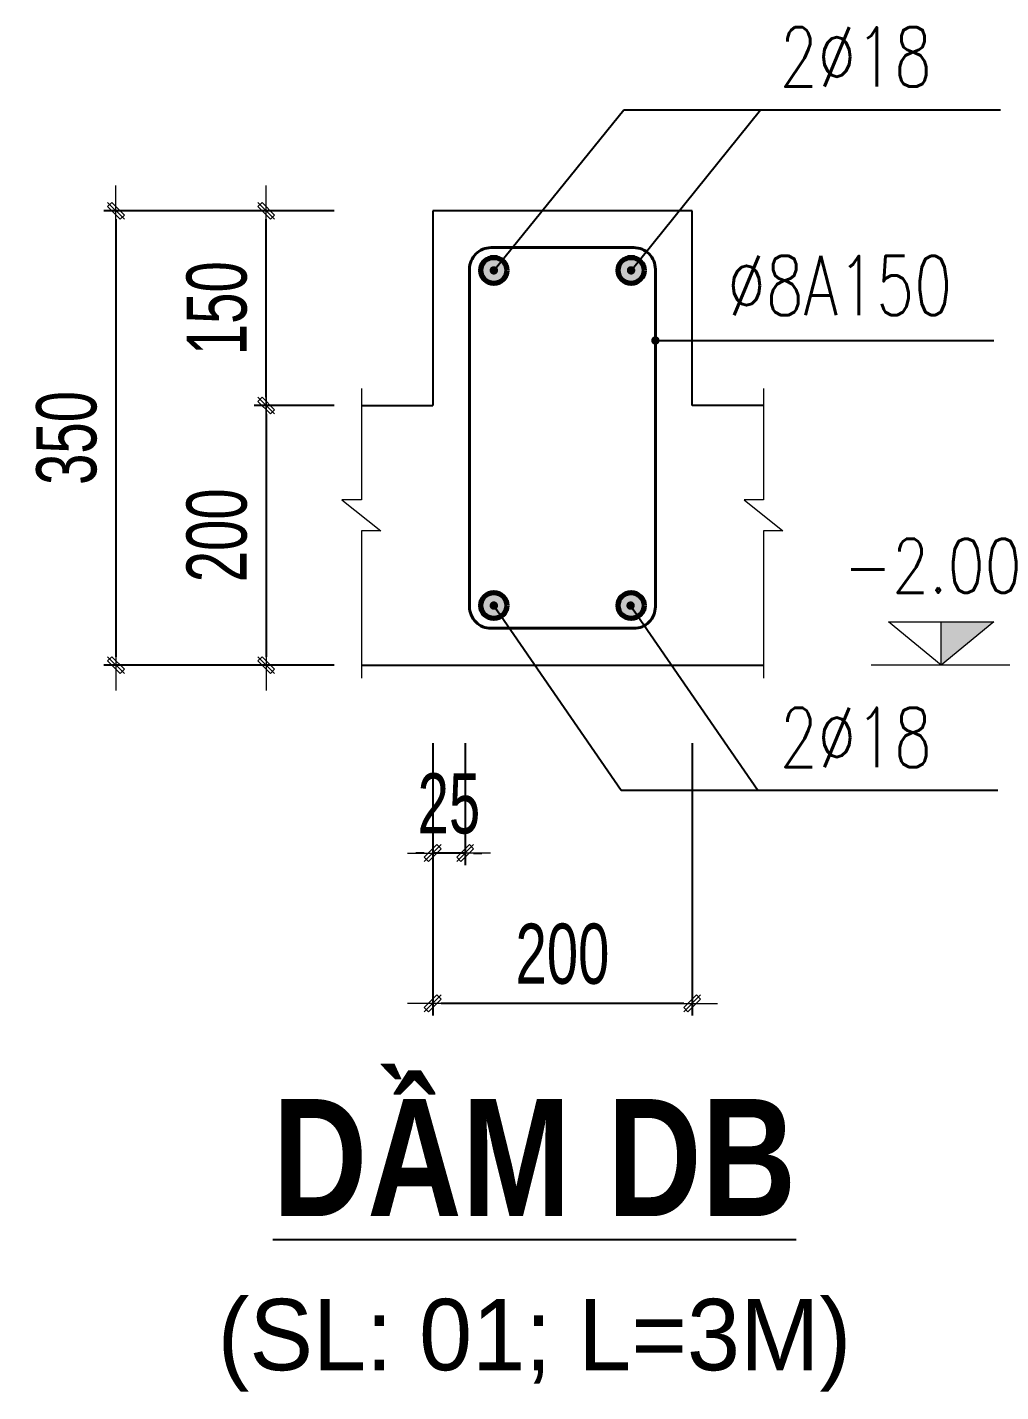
# Model space of a CAD drawing. Header units: millimetres. Extents: x 142758 to 365363, y -504867 to -415100.
# Drawn here: x 269310 to 271561, y -473829 to -470675 of the extents above; entities that cross this region are included whole.
import ezdxf
from ezdxf.enums import TextEntityAlignment as Align

# ---------------------------------------------------------------- set-up
doc = ezdxf.new("R2010")
doc.units = ezdxf.units.MM
doc.header["$LTSCALE"] = 20
doc.header["$MEASUREMENT"] = 0
doc.header["$PDMODE"] = 32
doc.layers.get('Defpoints').update_dxf_attribs({"color": 1})
for name, color, linetype, lineweight in [('EG Net dam3', 1, 'Continuous', 70), ('ISO', 153, 'Continuous', 13), ('LC Dim', 8, 'Continuous', 18), ('LC Net dam2', 6, 'Continuous', 40), ('LC Net manh', 16, 'Continuous', 5), ('LC Net thay', 7, 'Continuous', 25), ('LC Text1', 3, 'Continuous', 20), ('LC Text2', 7, 'Continuous', 25)]:
    doc.layers.add(name, color=color, linetype=linetype, lineweight=lineweight)
doc.styles.add('HOATBIF', font='hoatbif.shx', dxfattribs={"width": 0.7})
doc.styles.add('LC 1', font='VHAVANB.TTF')
doc.styles.add('LC 3', font='vnsimli.shx', dxfattribs={"width": 0.75})
doc.styles.add('LC3', font='VHARIALB.TTF', dxfattribs={"width": 0.8})
doc.styles.add('T1', font='Vnsimli.shx', dxfattribs={"width": 0.8})
doc.dimstyles.new('MONG', dxfattribs={"dimscale": 50, "dimtxt": 2.5, "dimasz": 0.35, "dimexe": 0.5, "dimexo": 0, "dimgap": 0.8, "dimtad": 1, "dimdec": 0, "dimzin": 0, "dimdsep": 46, "dimtxsty": 'HOATBIF', "dimblk1": 'DOT', "dimblk2": 'DOT', "dimsah": 1, "dimcen": -1, "dimdle": 1, "dimclrd": 256, "dimclre": 256, "dimclrt": 4, "dimadec": 3, "dimazin": 2, "dimtfac": 0.333333, "dimtdec": 0, "dimtix": 1, "dimtmove": 2, "dimatfit": 3, "dimldrblk": 'DOT', "dimfxl": 1, "dimtvp": 0.833333, "dimtolj": 1, "dimtzin": 0, "dimarcsym": 0})

# ---------------------------------------------------------------- blocks, each defined once
blk = doc.blocks.new('DOT')
at = {"layer": 'LC Dim'}
blk.add_line((-3, 0), (3, 0), dxfattribs=at)
at = {"layer": 'LC Dim', "color": 4}
blk.add_line((-1, -1), (1, 1), dxfattribs=at)
blk.add_lwpolyline([(0.5, 1), (-1, -0.5), (-0.5, -1), (1, 0.5)], close=True, dxfattribs=at)
blk = doc.blocks.new('*D242')
at = {"layer": 'Defpoints', "color": 0, "ltscale": 2, "transparency": 16777216}
for p in [(270247.5, -472330.2), (270847.5, -472330.2), (270247.5, -472931.7)]:
    blk.add_point(p, dxfattribs=at)
at = {"layer": 'LC Dim', "lineweight": -2, "ltscale": 2, "transparency": 16777216}
for p, q in [((270247.5, -472330.2), (270247.5, -472959.5)), ((270847.5, -472330.2), (270847.5, -472959.5)), ((270828, -472931.7), (270266.9, -472931.7))]:
    blk.add_line(p, q, dxfattribs=at)
at = {"layer": 'LC Dim', "lineweight": -2, "ltscale": 2, "transparency": 16777216, "xscale": 19.46, "yscale": 19.46, "zscale": 19.46, "rotation": 180}
blk.add_blockref('DOT', (270247.5, -472931.7), dxfattribs=at)
at = {"layer": 'LC Dim', "lineweight": -2, "ltscale": 2, "transparency": 16777216, "xscale": 19.46, "yscale": 19.46, "zscale": 19.46}
blk.add_blockref('DOT', (270847.5, -472931.7), dxfattribs=at)
at = {"layer": 'LC Dim', "color": 4, "ltscale": 2, "transparency": 16777216, "insert": (270547.5, -472817.8), "char_height": 139, "attachment_point": 5, "style": 'HOATBIF'}
blk.add_mtext('\\A1;200', dxfattribs=at)
blk = doc.blocks.new('_Dot')
at = {"color": 0, "linetype": 'ByBlock', "lineweight": -2}
blk.add_line((-0.5, 0), (-1, 0), dxfattribs=at)
at = {"color": 0, "linetype": 'ByBlock', "const_width": 0.5}
blk.add_lwpolyline([(-0.25, 0, 1), (0.25, 0, 1)], format="xyb", close=True, dxfattribs=at)
blk = doc.blocks.new('*D243')
at = {"layer": 'Defpoints', "color": 0, "ltscale": 2, "transparency": 16777216}
for p in [(270247.5, -472330.2), (270322.5, -472330.2), (270247.5, -472584.2)]:
    blk.add_point(p, dxfattribs=at)
at = {"layer": 'LC Dim', "lineweight": -2, "ltscale": 2, "transparency": 16777216}
for p, q in [((270247.5, -472330.2), (270247.5, -472612)), ((270322.5, -472330.2), (270322.5, -472612)), ((270228, -472584.2), (270208.6, -472584.2)), ((270322.5, -472584.2), (270247.5, -472584.2)), ((270341.9, -472584.2), (270361.4, -472584.2))]:
    blk.add_line(p, q, dxfattribs=at)
at = {"layer": 'LC Dim', "lineweight": -2, "ltscale": 2, "transparency": 16777216, "xscale": 19.46, "yscale": 19.46, "zscale": 19.46}
blk.add_blockref('DOT', (270247.5, -472584.2), dxfattribs=at)
at = {"layer": 'LC Dim', "lineweight": -2, "ltscale": 2, "transparency": 16777216, "xscale": 19.46, "yscale": 19.46, "zscale": 19.46, "rotation": 180}
blk.add_blockref('DOT', (270322.5, -472584.2), dxfattribs=at)
at = {"layer": 'LC Dim', "color": 4, "ltscale": 2, "transparency": 16777216, "insert": (270285, -472470.3), "char_height": 139, "attachment_point": 5, "style": 'HOATBIF'}
blk.add_mtext('\\A1;25', dxfattribs=at)
blk = doc.blocks.new('*D244')
at = {"layer": 'Defpoints', "color": 0, "ltscale": 2, "transparency": 16777216}
for p in [(270019.9, -471549.6), (269862.4, -472149.6), (270019.9, -472149.6)]:
    blk.add_point(p, dxfattribs=at)
at = {"layer": 'LC Dim', "lineweight": -2, "ltscale": 2, "transparency": 16777216}
for p, q in [((270019.9, -471549.6), (269834.6, -471549.6)), ((269862.4, -471569.1), (269862.4, -472130.2)), ((270019.9, -472149.6), (269834.6, -472149.6))]:
    blk.add_line(p, q, dxfattribs=at)
at = {"layer": 'LC Dim', "lineweight": -2, "ltscale": 2, "transparency": 16777216, "xscale": 19.46, "yscale": 19.46, "zscale": 19.46}
for p, rotation in [((269862.4, -471549.6), 90), ((269862.4, -472149.6), 270)]:
    blk.add_blockref('DOT', p, dxfattribs=dict(at, rotation=rotation))
at = {"layer": 'LC Dim', "color": 4, "ltscale": 2, "transparency": 16777216, "insert": (269748.5, -471849.6), "char_height": 139, "attachment_point": 5, "rotation": 90, "style": 'HOATBIF'}
blk.add_mtext('\\A1;200', dxfattribs=at)
blk = doc.blocks.new('*D245')
at = {"layer": 'Defpoints', "color": 0, "ltscale": 2, "transparency": 16777216}
for p in [(270019.9, -471099.4), (269514.9, -472149.6), (270019.9, -472149.6)]:
    blk.add_point(p, dxfattribs=at)
at = {"layer": 'LC Dim', "lineweight": -2, "ltscale": 2, "transparency": 16777216}
for p, q in [((270019.9, -471099.4), (269487.1, -471099.4)), ((269514.9, -471118.9), (269514.9, -472130.2)), ((270019.9, -472149.6), (269487.1, -472149.6))]:
    blk.add_line(p, q, dxfattribs=at)
at = {"layer": 'LC Dim', "lineweight": -2, "ltscale": 2, "transparency": 16777216, "xscale": 19.46, "yscale": 19.46, "zscale": 19.46}
for p, rotation in [((269514.9, -471099.4), 90), ((269514.9, -472149.6), 270)]:
    blk.add_blockref('DOT', p, dxfattribs=dict(at, rotation=rotation))
at = {"layer": 'LC Dim', "color": 4, "ltscale": 2, "transparency": 16777216, "insert": (269401, -471624.5), "char_height": 139, "attachment_point": 5, "rotation": 90, "style": 'HOATBIF'}
blk.add_mtext('\\A1;350', dxfattribs=at)
blk = doc.blocks.new('TIEUDE1')
at = {"layer": 'LC Text2', "color": 7, "style": 'LC 1'}
blk.add_attdef('TIªU§Ò', text='', height=5, dxfattribs=at).set_placement((0, 0), align=Align.BOTTOM_CENTER)
blk.add_attdef('TL', text='', height=3, dxfattribs=at).set_placement((0, -2), align=Align.TOP_CENTER)
blk = doc.blocks.new('Caodo1')
at = {"layer": 'LC Text1'}
blk.add_hatch(color=256, dxfattribs=at).paths.add_polyline_path([(0, 200.2), (0, 0), (243.4, 200.2)])
for p, q in [((0, 0), (0, 200.2)), ((323.6, 0), (-323.6, 0))]:
    blk.add_line(p, q, dxfattribs=at)
blk.add_lwpolyline([(-243.4, 200.2), (243.4, 200.2), (0, 0), (0, 0)], close=True, dxfattribs=at)
at = {"layer": 'LC Text1', "style": 'T1', "width": 0.8}
blk.add_attdef('%%P0,00', text='', height=250, dxfattribs=at).set_placement((-39, 459.5), align=Align.MIDDLE_CENTER)
blk = doc.blocks.new('*D246')
at = {"layer": 'Defpoints', "color": 0, "ltscale": 2, "transparency": 16777216}
for p in [(269862.4, -471099.4), (269927.3, -471099.4), (269927.3, -471549.6)]:
    blk.add_point(p, dxfattribs=at)
at = {"layer": 'LC Dim', "lineweight": -2, "ltscale": 2, "transparency": 16777216}
for p, q in [((269927.3, -471099.4), (269834.6, -471099.4)), ((269862.4, -471530.2), (269862.4, -471118.9)), ((269927.3, -471549.6), (269834.6, -471549.6))]:
    blk.add_line(p, q, dxfattribs=at)
at = {"layer": 'LC Dim', "lineweight": -2, "ltscale": 2, "transparency": 16777216, "xscale": 19.46, "yscale": 19.46, "zscale": 19.46}
for p, rotation in [((269862.4, -471099.4), 90), ((269862.4, -471549.6), 270)]:
    blk.add_blockref('DOT', p, dxfattribs=dict(at, rotation=rotation))
at = {"layer": 'LC Dim', "color": 4, "ltscale": 2, "transparency": 16777216, "insert": (269748.5, -471324.5), "char_height": 139, "attachment_point": 5, "rotation": 90, "style": 'HOATBIF'}
blk.add_mtext('\\A1;150', dxfattribs=at)

msp = doc.modelspace()

# ---------------------------------------------------------------- hatches: boundary and pattern name
at = {"layer": 'EG Net dam3'}
for points in [[(270418.8, -471237.1, -1), (270358.8, -471237.1, -1)], [(270676.2, -471237.1, 1), (270736.2, -471237.1, 1)], [(270418.8, -472012, 1), (270358.8, -472012, 1)], [(270676.2, -472012, -1), (270736.2, -472012, -1)]]:
    msp.add_hatch(color=256, dxfattribs=at).paths.add_polyline_path(points)

# ---------------------------------------------------------------- linework, layer by layer
for centre in [(270388.8, -471237.1), (270706.2, -471237.1), (270388.8, -472012), (270706.2, -472012)]:
    msp.add_circle(centre, 30, dxfattribs=at)
at = {"layer": 'ISO'}
msp.add_line((270753.2, -471399.2), (271545.3, -471399.2), dxfattribs=at)
at = {"layer": 'LC Net dam2'}
msp.add_lwpolyline([(270382.5, -472064.6), (270712.5, -472064.6, 0.414214), (270762.5, -472014.6), (270762.5, -471234.4, 0.414214), (270712.5, -471184.4), (270382.5, -471184.4, 0.414214), (270332.5, -471234.4), (270332.5, -472014.6, 0.414214)], format="xyb", close=True, dxfattribs=at)
at = {"layer": 'LC Net manh'}
for points in [[(270082.5, -471510.5), (270082.5, -471767.6), (270037.5, -471767.6), (270127.5, -471839.6), (270082.5, -471839.6), (270082.5, -472179.6)], [(271012.5, -471510.5), (271012.5, -471767.6), (270967.5, -471767.6), (271057.5, -471839.6), (271012.5, -471839.6), (271012.5, -472179.6)]]:
    msp.add_lwpolyline(points, dxfattribs=at)
at = {"layer": 'LC Net thay'}
for p, q in [((270247.5, -471099.4), (270247.5, -471549.6)), ((270847.5, -471099.4), (270247.5, -471099.4)), ((270847.5, -471549.6), (270847.5, -471099.4)), ((270082.5, -471549.6), (270247.5, -471549.6)), ((271012.5, -471549.6), (270847.5, -471549.6)), ((270082.5, -472149.6), (271012.5, -472149.6))]:
    msp.add_line(p, q, dxfattribs=at)

# ---------------------------------------------------------------- block references
at = {"layer": 'LC Text1'}
ref = msp.add_blockref('Caodo1', (271423.4, -472149.6), dxfattribs=dict(at, xscale=0.5, yscale=0.5, zscale=0.5))
ref.add_attrib('%%P0,00', '-2.00', dxfattribs={"layer": 'LC Text2', "color": 4, "height": 125, "style": 'T1', "width": 0.8}).set_placement((271403.9, -471919.9), align=Align.MIDDLE_CENTER)
at = {"layer": 'LC Text2'}
ref = msp.add_blockref('TIEUDE1', (270482.7, -473504.8), dxfattribs=dict(at, xscale=55.00000000010631, yscale=55.00000000010631, zscale=55.00000000010631))
ref.add_attrib('TIªU§Ò', '%%UdÇm dB', dxfattribs={"color": 7, "height": 270.84, "style": 'LC3', "width": 0.8}).set_placement((270482.7, -473504.8), align=Align.BOTTOM_CENTER)
ref.add_attrib('TL', '(SL: 01; L=3M)', dxfattribs={"color": 7, "height": 165, "style": 'LC 1'}).set_placement((270482.7, -473614.8), align=Align.TOP_CENTER)

# ---------------------------------------------------------------- texts
at = {"layer": 'LC Text2', "linetype": 'ByBlock', "style": 'LC 3', "width": 0.75}
for s, p in [('2%%C18', (271050, -470812.1)), ('%%C8A150', (270929.4, -471340.5)), ('2%%C18', (271050, -472385.3))]:
    msp.add_text(s, height=137, dxfattribs=at).set_placement(p)

# ---------------------------------------------------------------- dimensions: what is measured, and where the dimension line sits
at = {"layer": 'LC Dim', "ltscale": 2}
for base, p1, p2, angle, picture, middle in [((269514.9, -472149.6), (270019.9, -471099.4), (270019.9, -472149.6), 90, '*D245', (269401, -471624.5)), ((269862.4, -471099.4), (269927.3, -471549.6), (269927.3, -471099.4), 90, '*D246', (269748.5, -471324.5)), ((269862.4, -472149.6), (270019.9, -471549.6), (270019.9, -472149.6), 270, '*D244', (269748.5, -471849.6)), ((270247.5, -472584.2), (270322.5, -472330.2), (270247.5, -472330.2), 180, '*D243', (270285, -472470.3))]:
    dim = msp.add_linear_dim(base=base, p1=p1, p2=p2, angle=angle, dimstyle='MONG', override={"dimscale": 55.6, "dimlfac": 0.333333}, dxfattribs=at)
    dim.commit()
    dim.dimension.update_dxf_attribs({"geometry": picture, "text_midpoint": middle})
dim = msp.add_linear_dim(base=(270247.5, -472931.7), p1=(270847.5, -472330.2), p2=(270247.5, -472330.2), dimstyle='MONG', override={"dimscale": 55.6, "dimlfac": 0.333333}, dxfattribs=at)
dim.commit()
dim.dimension.update_dxf_attribs({"geometry": '*D242', "text_midpoint": (270547.5, -472817.8)})

# ---------------------------------------------------------------- leaders
for points in [[(270388.8, -471237.1), (270689.7, -470865.7), (271560.8, -470865.7)], [(270706.2, -471237.1), (271005.9, -470865.7), (271560.8, -470865.7)], [(270762.5, -471399.2), (271545.3, -471399.2)], [(270388.8, -472012), (270683.5, -472439), (271554.6, -472439)], [(270705.1, -472012), (270999.7, -472439), (271554.6, -472439)]]:
    msp.add_leader(points, dimstyle='MONG', override={"dimscale": 55.6}, dxfattribs=at)

doc.saveas('drawing.dxf')
